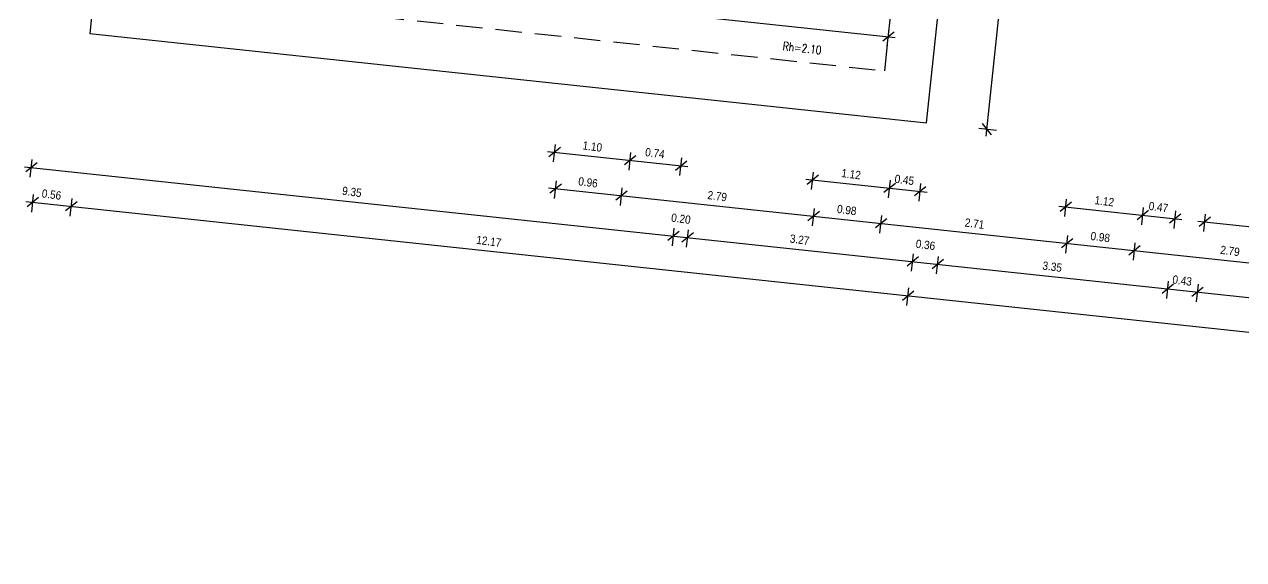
# Model space of a CAD drawing. Header units: metres. Extents: x 157 to 276, y 126 to 187.
# Drawn here: x 179.51 to 197.15, y 152.07 to 159.82 of the extents above; entities that cross this region are included whole.
import ezdxf
from ezdxf.enums import TextEntityAlignment as Align

# ---------------------------------------------------------------- set-up
doc = ezdxf.new("R2010")
doc.units = ezdxf.units.M
doc.header["$LTSCALE"] = 0.03
doc.linetypes.add('STRICHLINIE', pattern=[19.05, 12.7, -6.35])
for name, color, linetype in [('A_bemaßung', 2, 'Continuous'), ('A_höhen', 3, 'Continuous'), ('A_verdeckt', 8, 'STRICHLINIE'), ('A_wände', 6, 'Continuous')]:
    doc.layers.add(name, color=color, linetype=linetype)
doc.styles.add('BOLDSIMP_FNT', font='TXT', dxfattribs={"height": 1})
doc.styles.add('SIMPLEX', font='simplex.shx', dxfattribs={"width": 0.8, "height": 0.1})

# ---------------------------------------------------------------- blocks, each defined once
blk = doc.blocks.new('SLASH1')
at = {"layer": 'A_bemaßung', "color": 2, "linetype": 'Continuous'}
for p, q in [((0.07663, 0.07663), (-0.07319, -0.07319)), ((0, -0.14068), (0, 0.11466))]:
    blk.add_line(p, q, dxfattribs=at)

msp = doc.modelspace()

# ---------------------------------------------------------------- linework, layer by layer
at = {"layer": 'A_bemaßung', "linetype": 'Continuous'}
for p, q in [((193.42039, 158.19731), (193.81114, 161.85379)), ((183.436, 160.5516), (192.10664, 159.62498)), ((187.07778, 157.97435), (189.10623, 157.75758)), ((179.50667, 157.75547), (228.12296, 152.55991)), ((190.81149, 157.57534), (192.5665, 157.38778)), ((187.09187, 157.44771), (227.1614, 153.16552)), ((179.52885, 157.25027), (228.00687, 152.06945)), ((194.47538, 157.18379), (196.25512, 156.99253)), ((196.48567, 156.96768), (206.98513, 155.83871))]:
    msp.add_line(p, q, dxfattribs=at)
at = {"layer": 'A_verdeckt'}
for p, q in [((191.95459, 159.14338), (192.25215, 161.92752)), ((183.48283, 160.04875), (191.95459, 159.14338))]:
    msp.add_line(p, q, dxfattribs=at)
at = {"layer": 'A_wände', "linetype": 'Continuous'}
for p, q in [((180.82908, 163.21312), (180.45193, 159.68378)), ((192.55797, 158.39006), (192.92751, 161.84767)), ((180.45193, 159.68378), (192.55797, 158.39006))]:
    msp.add_line(p, q, dxfattribs=at)

# ---------------------------------------------------------------- block references
at = {"layer": 'A_bemaßung', "color": 7}
for p, rotation in [((192.0072, 159.63561), 353.9000000000004), ((193.43099, 158.29675), 83.90000000000038)]:
    msp.add_blockref('SLASH1', p, dxfattribs=dict(at, rotation=rotation))
at = {"layer": 'A_bemaßung', "color": 7, "rotation": 353.9000000000004}
for p, yscale in [((187.17723, 157.96373), 0.9999899999999968), ((188.27098, 157.84684), 0.9999899999999968), ((188.27098, 157.84684), 0.9999899999999968), ((189.00682, 157.76821), 0.9999899999999968), ((179.60609, 157.74488), 0.9999899999999968), ((187.19131, 157.43709), 0.9999899999999968), ((190.91094, 157.56472), 0.9999899999999968), ((192.02451, 157.4457), 0.9999899999999968), ((192.02451, 157.4457), 0.9999899999999968), ((179.6283, 157.23964), 0.9999899999999968), ((188.14589, 157.33506), 0.9999899999999968), ((188.14589, 157.33506), 0.9999899999999968), ((192.46705, 157.39842), 0.9999899999999968), ((180.18435, 157.18021), 0.9999899999999968), ((194.57481, 157.17314), 0.9999889999999994), ((190.92506, 157.03806), 0.9999899999999968), ((190.92506, 157.03806), 0.9999899999999968), ((191.89948, 156.93392), 0.9999899999999968), ((191.89948, 156.93392), 0.9999899999999968), ((195.68838, 157.0534), 0.9999889999999994), ((195.68838, 157.0534), 0.9999889999999994), ((196.15571, 157.00317), 0.9999889999999994), ((196.58508, 156.95706), 0.9999889999999994), ((188.89821, 156.75183), 0.9999899999999968), ((189.10202, 156.73004), 0.9999899999999968), ((194.59231, 156.64616), 0.9999899999999968), ((194.59231, 156.64616), 0.9999899999999968), ((195.56676, 156.54202), 0.9999899999999968), ((195.56676, 156.54202), 0.9999899999999968), ((192.35845, 156.38204), 0.9999899999999968), ((192.71954, 156.34344), 0.9999899999999968), ((192.29042, 155.88646), 0.9999899999999968), ((196.05055, 155.98745), 0.9999899999999968), ((196.47999, 155.94156), 0.9999899999999968)]:
    msp.add_blockref('SLASH1', p, dxfattribs=dict(at, yscale=yscale))

# ---------------------------------------------------------------- texts
at = {"layer": 'A_bemaßung', "color": 7, "linetype": 'Continuous', "style": 'BOLDSIMP_FNT', "width": 0.9}
for s, p in [('1.10', (187.57345, 157.97168)), ('0.74', (188.478, 157.87502)), ('1.12', (191.31708, 157.57159)), ('0.96', (187.51029, 157.45328)), ('0.45', (192.08748, 157.48926)), ('0.56', (179.74798, 157.27714)), ('9.35', (184.09383, 157.31555)), ('2.79', (189.3797, 157.25348)), ('0.98', (191.25392, 157.0532)), ('1.12', (194.98101, 157.18)), ('0.47', (195.76376, 157.09562)), ('0.20', (188.85445, 156.92675)), ('2.71', (193.1029, 156.8556)), ('12.17', (186.03562, 156.60518)), ('3.27', (190.57187, 156.62325)), ('0.36', (192.39335, 156.54854)), ('0.98', (194.92121, 156.66127)), ('2.79', (196.79901, 156.46061)), ('3.35', (194.22671, 156.23267)), ('0.43', (196.10694, 156.03171))]:
    msp.add_text(s, height=0.12, rotation=352.5, dxfattribs=at).set_placement(p, align=Align.BOTTOM_LEFT)
at = {"layer": 'A_höhen', "linetype": 'Continuous', "style": 'SIMPLEX', "width": 0.8}
msp.add_text('Rh=2.10', height=0.12, rotation=353.7, dxfattribs=at).set_placement((190.47209, 159.40724), align=Align.BOTTOM_LEFT)

doc.saveas('drawing.dxf')
